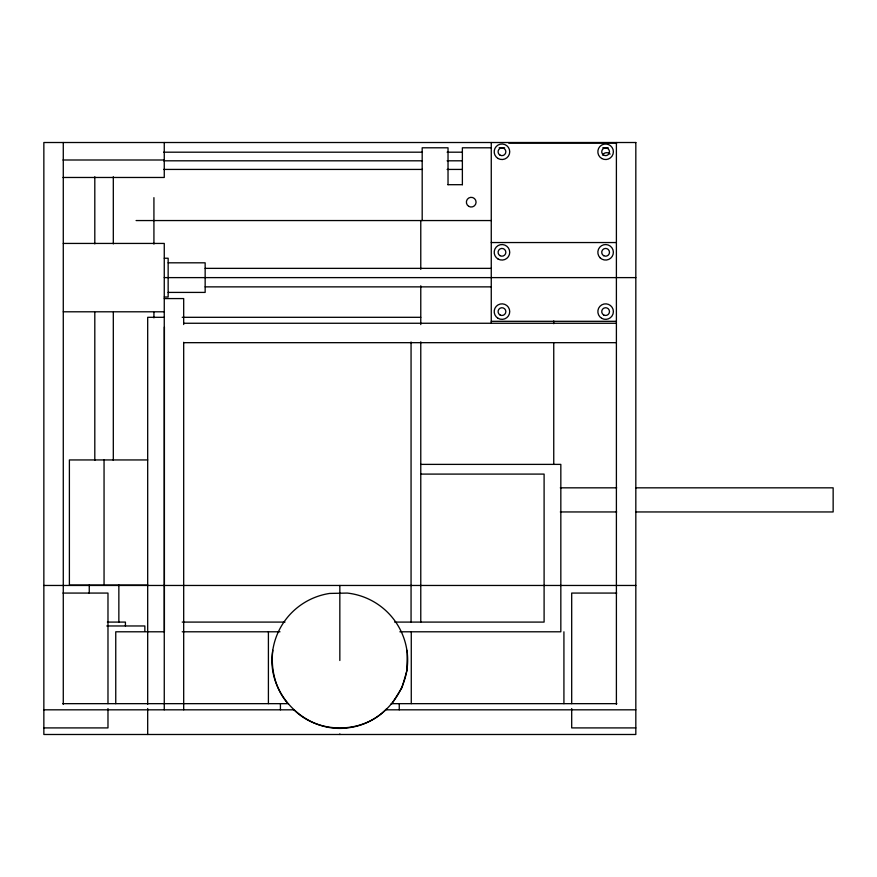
<?xml version="1.0" encoding="UTF-8"?>
<svg xmlns="http://www.w3.org/2000/svg" width="877" height="877" viewBox="0 0 877 877"><rect width="100%" height="100%" fill="white"/><g stroke="black" fill="none" stroke-linecap="round" stroke-linejoin="round"><path stroke-width="1.32" d="M272.78 650.285C270.664 668.855 275.159 688.489 287.338 702.916M386.461 708.956C362.53 734.126 317.989 734.235 293.696 709.537M391.975 703.661L401.962 687.711L406.895 670.708L407.257 653.003A67.836 67.825 0 0 0 347.325 593.071L329.631 593.433A67.836 67.825 0 0 0 272.418 653.003C266.882 695.614 307.695 734.805 350.044 727.548C385.968 722.308 412.585 686.132 406.895 650.285M508.737 143.094L616.695 143.094M490.999 147.796L462.376 147.796L462.376 184.696M499.177 147.796L504.637 147.796M602.773 147.796L608.221 147.796M163.604 152.192L422.451 152.192M447.106 152.192L462.179 152.192M63.001 159.998L164.262 159.998M163.604 160.809L422.451 160.809M447.106 160.809L462.179 160.809M163.604 169.425L422.451 169.425M447.106 169.425L462.179 169.425M63.001 177.472L164.262 177.472L164.262 142.512M447.917 184.696L462.42 184.696M136.078 220.555L491.263 220.555M491.263 242.545L616.399 242.545M63.276 243.433L164.262 243.433L164.262 709.822M164.262 258.233L168.154 258.233L168.154 296.996L164.262 296.996M168.154 262.815L205.152 262.815L205.152 292.414L168.154 292.414M205.152 268.362L491.263 268.362M164.262 277.614L635.825 277.614M205.152 286.867L491.263 286.867M164.262 298.575L183.688 298.575L183.688 324.534M63.276 311.795L164.262 311.795M164.065 317.31L147.687 317.31L147.687 704.363M182.219 317.31L420.774 317.31M491.263 321.311L616.399 321.311M183.688 323.262L616.399 323.262M183.688 342.677L616.399 342.677M147.687 459.943L69.393 459.943L69.393 585.091L147.687 585.091M420.774 464.382L560.831 464.382L560.831 631.791L399.857 631.791M420.774 474.095L544.102 474.095L544.102 622.089L394.617 622.089M560.304 487.831L616.663 487.831M635.825 487.831L833.15 487.831L833.15 511.949L635.825 511.949M560.304 511.949L616.663 511.949M43.85 585.463L635.825 585.463M62.958 593.071L107.981 593.071L107.981 703.661M616.717 593.071L571.694 593.071L571.694 703.661M107.378 622.089L125.422 622.089L125.422 625.97M182.219 622.089L284.992 622.089M106.775 625.97L144.848 625.97L144.848 631.418M182.219 631.791L280.004 631.791M62.837 703.661L288.522 703.661M391.153 703.661L616.838 703.661M43.85 709.822L294.08 709.822M385.595 709.822L635.825 709.822M43.85 727.91L107.981 727.91L107.981 708.561M635.825 727.91L571.694 727.91L571.694 708.561M616.399 142.512L616.399 704.352M563.922 631.791L563.922 703.661M553.749 320.96L553.749 323.69M553.749 342.819L553.749 464.382M491.263 142.512L491.263 323.262M448.026 184.696L448.026 147.796L422.188 147.796L422.188 220.555M420.774 220.555L420.774 269.349M420.774 285.792L420.774 324.589M420.774 341.822L420.774 622.089M411.269 631.791L411.269 703.661M411.061 341.975L411.061 622.089M399.254 703.661L399.254 709.822M339.837 585.463L339.837 660.491M339.837 733.917L339.837 734.487M280.421 703.661L280.421 709.822M268.406 631.791L268.406 703.661M183.688 342.293L183.688 709.822M164.405 327.022L164.405 631.791L115.753 631.791L115.753 703.661M153.924 197.654L153.924 244.102M153.924 312.409L153.924 317.869M147.687 708.473L147.687 734.487M118.855 585.091L118.855 622.089M113.308 176.77L113.308 243.905M113.308 312.42L113.308 460.403M104.056 459.943L104.056 585.091M94.804 176.77L94.804 243.905M94.804 312.42L94.804 460.403M89.257 585.091L89.257 593.312M63.276 142.512L63.276 704.352M602.488 155.076A4.856 4.856 0 0 1 610.129 154.067M635.825 142.512L43.85 142.512L43.85 734.487L635.825 734.487L635.825 142.512M468.8 206.38A4.856 4.856 0 0 0 476.079 202.17A4.856 4.856 0 0 0 468.8 197.972A4.856 4.856 0 0 0 468.8 206.38M500.022 155.13A3.881 3.881 0 0 0 505.843 151.765A3.881 3.881 0 0 0 500.022 148.399A3.881 3.881 0 0 0 500.022 155.13M603.672 155.13A3.881 3.881 0 0 0 609.493 151.765A3.881 3.881 0 0 0 603.672 148.399A3.881 3.881 0 0 0 603.672 155.13M601.732 318.329A7.772 7.772 0 0 0 613.385 311.609A7.772 7.772 0 0 0 601.732 304.878A7.772 7.772 0 0 0 601.732 318.329M603.672 314.964A3.881 3.881 0 0 0 609.493 311.609A3.881 3.881 0 0 0 603.672 308.244A3.881 3.881 0 0 0 603.672 314.964M600.12 257.805A7.772 7.772 0 0 0 613.111 254.319A7.772 7.772 0 0 0 603.606 244.804A7.772 7.772 0 0 0 600.12 257.805M603.672 255.678A3.881 3.881 0 0 0 609.493 252.313A3.881 3.881 0 0 0 603.672 248.947A3.881 3.881 0 0 0 603.672 255.678M498.081 259.033A7.772 7.772 0 0 0 509.734 252.313A7.772 7.772 0 0 0 498.081 245.582A7.772 7.772 0 0 0 498.081 259.033M500.022 255.678A3.881 3.881 0 0 0 505.843 252.313A3.881 3.881 0 0 0 500.022 248.947A3.881 3.881 0 0 0 500.022 255.678M498.081 318.329A7.772 7.772 0 0 0 509.734 311.609A7.772 7.772 0 0 0 498.081 304.878A7.772 7.772 0 0 0 498.081 318.329M500.022 314.964A3.881 3.881 0 0 0 505.843 311.609A3.881 3.881 0 0 0 500.022 308.244A3.881 3.881 0 0 0 500.022 314.964M498.081 158.496A7.772 7.772 0 0 0 509.734 151.765A7.772 7.772 0 0 0 498.081 145.034A7.772 7.772 0 0 0 498.081 158.496M601.732 158.496A7.772 7.772 0 0 0 613.385 151.765A7.772 7.772 0 0 0 601.732 145.034A7.772 7.772 0 0 0 601.732 158.496"/></g></svg>
